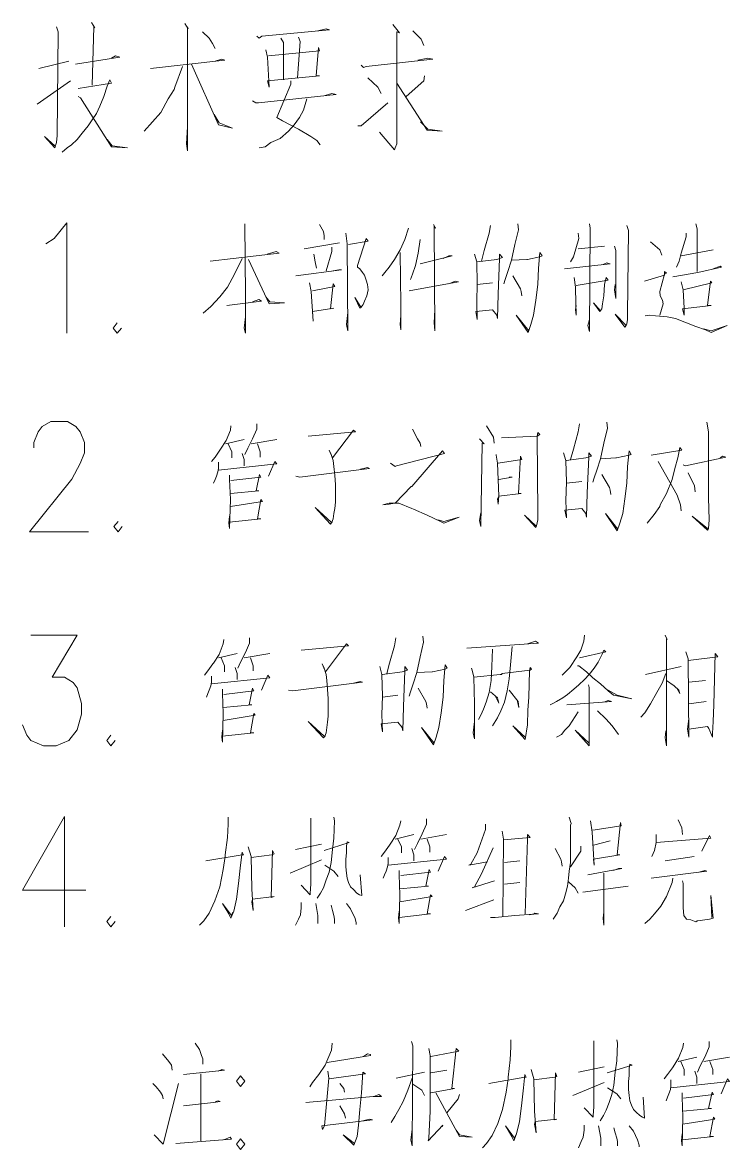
# Model space of a CAD drawing. Header units: millimetres. Extents: x 0 to 829, y 0 to 586.
# Drawn here: x 617.4 to 649, y 234.6 to 284.9 of the extents above; entities that cross this region are included whole.
import ezdxf

# ---------------------------------------------------------------- set-up
doc = ezdxf.new("R2010")
doc.units = ezdxf.units.MM

msp = doc.modelspace()

# ---------------------------------------------------------------- linework, layer by layer
at = {"color": 0, "lineweight": 0}
for points in [[(618.959194, 284.666972), (619.033278, 284.434139), (618.994472, 279.823333), (618.959194, 279.498778), (618.885111, 279.265944), (618.437083, 279.777472), (618.885111, 279.357667)], [(620.522, 284.853944), (620.673694, 284.621111), (620.634889, 284.666972), (620.560806, 282.059944)], [(624.695361, 284.808083), (624.847056, 284.57525), (624.80825, 284.666972), (624.80825, 279.124833), (624.772972, 279.449389), (624.80825, 280.197278)], [(627.902111, 284.247167), (628.015, 284.155444), (628.124361, 284.247167), (631.144139, 284.529389), (630.995972, 284.57525), (630.622028, 284.48)], [(633.976944, 284.762222), (634.273278, 284.388278), (634.160389, 284.434139), (634.160389, 280.102028), (634.160389, 279.777472), (634.160389, 279.449389), (634.086306, 279.265944), (634.051028, 279.170694), (633.38075, 279.964444)], [(634.869472, 284.48), (635.243417, 284.109583), (635.352778, 283.827361)], [(625.478528, 284.434139), (625.778389, 284.155444), (625.926556, 283.922611), (626.039444, 283.689778)], [(628.981611, 284.155444), (629.0945, 283.968472), (629.0945, 282.292778)], [(629.764778, 284.201306), (629.838861, 284.014333), (629.725972, 282.3845)], [(628.311333, 283.643917), (628.385417, 283.315833), (628.4595, 281.964694), (628.385417, 282.246917), (630.696111, 282.47975), (630.547944, 282.47975), (630.657306, 283.735639), (630.696111, 283.594528), (628.424222, 283.361694)], [(618.176028, 282.804306), (619.516583, 283.128861)], [(619.816444, 282.991278), (621.792, 283.315833), (621.605028, 283.361694), (621.418056, 283.269972)], [(623.167833, 282.804306), (626.483944, 283.17825), (626.335778, 283.224111), (626.039444, 283.128861)], [(624.995222, 282.991278), (626.187611, 280.289), (626.822611, 280.147889), (626.226417, 280.380722), (626.000639, 280.754667)], [(632.558778, 282.945417), (632.671667, 282.850167), (632.784556, 282.896028), (635.765528, 283.224111), (635.53975, 283.269972), (635.091722, 283.17825)], [(624.586, 282.896028), (624.250861, 281.964694), (624.212056, 281.872972), (623.951, 281.453167), (623.615861, 280.846389), (623.245444, 280.430111), (622.8715, 280.010306)], [(635.391583, 282.47975), (635.352778, 282.246917), (634.573139, 281.548417)], [(618.101944, 281.220333), (619.590667, 282.246917)], [(619.925806, 281.918833), (621.418056, 282.151667), (621.343972, 282.292778), (621.231083, 282.014083), (621.082917, 281.548417), (620.895944, 281.128611), (620.747778, 280.800528), (620.560806, 280.521833), (620.373833, 280.243139), (620.112778, 279.915056), (619.890528, 279.636361), (619.629472, 279.403528), (619.4425, 279.265944), (619.22025, 279.078972)], [(629.429639, 282.246917), (629.429639, 282.105806), (628.794639, 280.613556), (629.055694, 280.475972), (629.764778, 280.102028), (630.322167, 279.777472), (630.583222, 279.5905), (630.734917, 279.403528)], [(632.858639, 282.3845), (633.303139, 281.964694), (633.454833, 281.686)], [(634.160389, 282.151667), (635.504472, 280.056167), (636.17475, 280.010306), (635.53975, 280.102028), (635.204611, 280.430111)], [(619.925806, 281.548417), (620.038694, 281.499028), (621.418056, 279.311806), (622.127139, 279.265944), (621.456861, 279.357667), (621.231083, 279.636361)], [(627.715139, 281.361444), (627.863306, 281.266194), (627.976194, 281.266194), (631.440472, 281.640139), (631.2535, 281.686), (630.957167, 281.594278)], [(630.138722, 281.453167), (629.987028, 280.941639), (629.803583, 280.613556), (629.577806, 280.289), (629.31675, 280.010306), (628.946333, 279.682222), (628.533583, 279.498778), (628.272528, 279.311806), (628.015, 279.265944)], [(632.410611, 280.243139), (632.558778, 280.243139), (633.751167, 281.266194)], [(618.486472, 274.983222), (618.860417, 275.219583), (619.424861, 275.921611), (619.424861, 270.993306)], [(627.372944, 275.882806), (627.404694, 272.70075), (627.404694, 270.993306), (627.344722, 271.226139), (627.404694, 271.730611)], [(630.696111, 275.844), (630.883083, 275.533556), (630.914833, 275.339528), (630.914833, 275.184306)], [(631.877917, 275.455944), (631.937889, 274.990278), (631.969639, 271.109722), (631.909667, 271.381361), (631.969639, 271.924639)], [(634.671917, 275.688778), (634.516694, 275.184306), (634.297972, 274.718639), (634.051028, 274.291778), (633.804083, 273.942528), (633.617111, 273.709694), (633.493639, 273.554472)], [(635.790222, 275.844), (635.881944, 275.688778), (635.821972, 275.766389), (635.850194, 271.109722), (635.821972, 271.458972), (635.850194, 272.041056)], [(638.337278, 275.805194), (638.273778, 275.455944), (638.055056, 274.679833), (637.931583, 274.214167)], [(639.547306, 275.882806), (639.579056, 275.611167), (639.423833, 274.951472), (639.268611, 274.252972), (639.113389, 273.7485), (638.989917, 273.39925), (638.926417, 273.205222)], [(642.249583, 275.455944), (642.281333, 275.223111), (642.030861, 274.408194), (641.907389, 274.175361)], [(642.747, 275.882806), (642.775222, 275.688778), (642.747, 271.070917), (642.6835, 271.342556), (642.747, 271.614194)], [(644.422694, 275.805194), (644.486194, 275.572361), (644.454444, 271.847028), (644.454444, 271.614194), (644.422694, 271.420167), (644.390944, 271.342556), (644.330972, 271.264944), (643.893528, 271.847028), (644.390944, 271.342556)], [(647.061472, 275.455944), (647.061472, 275.300722), (646.84275, 274.563417), (646.751028, 274.214167), (646.627556, 273.942528)], [(647.495389, 275.882806), (647.558889, 275.649972), (647.558889, 274.524611), (647.558889, 273.7485)], [(630.01525, 274.757444), (631.599222, 275.029083)], [(632.001389, 274.951472), (632.869222, 275.106694), (632.7775, 275.223111), (632.403556, 274.020139), (632.403556, 273.942528), (632.498806, 273.864917), (632.622278, 273.709694), (632.714, 273.593278), (632.7775, 273.360444), (632.841, 273.166417), (632.869222, 272.933583), (632.80925, 272.661944), (632.714, 272.429111), (632.654028, 272.273889), (632.558778, 272.157472), (632.498806, 272.118667), (632.280083, 272.584333), (632.530556, 272.196278), (632.590528, 272.196278)], [(635.201083, 275.184306), (635.105833, 274.563417), (634.982361, 274.020139), (634.858889, 273.632083), (634.763639, 273.39925)], [(645.4775, 275.067889), (645.883194, 274.718639), (645.974917, 274.485806)], [(625.820722, 274.214167), (628.896944, 274.563417), (628.773472, 274.641028), (628.367778, 274.524611)], [(630.449167, 274.524611), (630.512667, 274.175361), (630.572639, 273.903722)], [(631.257028, 274.835056), (631.257028, 274.641028), (631.006556, 273.787306)], [(634.297972, 274.602222), (634.329722, 272.273889), (634.329722, 271.614194), (634.329722, 271.148528), (634.297972, 271.381361), (634.329722, 271.808222)], [(635.201083, 274.09775), (636.629833, 274.447), (636.474611, 274.447), (636.224139, 274.330583)], [(637.621139, 274.524611), (637.716389, 274.175361), (637.744611, 273.205222), (637.716389, 272.390306), (637.744611, 271.614194), (637.684639, 271.963444), (638.429, 272.041056), (638.615972, 271.808222), (638.647722, 271.653), (638.679472, 272.739556), (638.739444, 274.330583), (638.739444, 274.524611), (638.862917, 274.369389), (638.615972, 274.291778), (637.744611, 274.175361)], [(639.268611, 274.252972), (639.949472, 274.291778), (639.981222, 274.291778), (640.542139, 274.408194), (640.633861, 274.447), (640.542139, 274.602222), (640.478639, 273.903722), (640.446889, 273.166417), (640.355167, 272.467917), (640.259917, 271.808222), (640.136444, 271.381361), (640.012972, 271.032111), (639.483806, 271.808222), (640.044722, 271.109722)], [(642.249583, 274.757444), (643.427861, 274.873861)], [(643.861778, 274.873861), (643.925278, 274.679833), (643.925278, 272.545528), (643.861778, 272.933583), (643.893528, 273.166417)], [(646.84275, 274.447), (648.2715, 274.718639)], [(627.249472, 274.330583), (626.907278, 273.632083), (626.596833, 273.05), (626.258167, 272.623139), (625.852472, 272.196278), (625.510278, 271.885833)], [(627.528167, 274.291778), (628.463028, 272.312694), (629.143889, 272.3515), (628.49125, 272.390306), (628.307806, 272.623139)], [(641.628694, 273.864917), (643.678333, 274.09775), (643.646583, 274.09775), (643.523111, 274.136556), (643.367889, 274.058944)], [(646.472333, 273.515667), (647.590639, 273.709694), (648.645444, 273.942528), (648.581944, 273.981333), (648.2715, 273.864917)], [(629.641306, 273.554472), (631.690944, 273.826111), (631.567472, 273.826111), (631.317, 273.787306)], [(639.328583, 273.554472), (639.670778, 272.972389), (639.702528, 272.855972), (639.734278, 272.661944)], [(642.062611, 273.476861), (642.126111, 273.05), (642.126111, 272.972389), (642.154333, 271.808222), (642.126111, 272.041056), (642.154333, 272.235083)], [(642.154333, 273.127611), (643.583083, 273.360444), (643.491361, 273.476861), (643.427861, 273.166417), (643.396111, 272.661944), (643.336139, 272.312694), (643.304389, 272.079861), (643.212667, 271.963444), (642.930444, 272.3515), (643.240889, 272.00225)], [(645.198806, 273.321639), (646.098389, 273.593278), (646.098389, 273.7485), (646.193639, 273.670889), (646.098389, 273.632083), (645.883194, 272.855972), (645.911417, 272.661944), (646.006667, 272.467917), (646.038417, 272.312694), (645.883194, 271.808222)], [(630.262194, 273.244028), (630.325694, 272.855972), (630.417417, 271.536583), (630.385667, 271.963444), (631.34875, 272.118667), (631.193528, 272.079861), (631.317, 273.205222), (631.3805, 273.088806), (630.385667, 272.894778)], [(634.703667, 272.894778), (636.908528, 273.282833), (636.753306, 273.321639), (636.474611, 273.205222)], [(637.744611, 273.166417), (638.429, 273.244028)], [(646.84275, 273.282833), (646.938, 272.933583), (646.96975, 272.118667), (646.96975, 271.808222), (646.90625, 272.079861), (648.179778, 272.235083), (648.024556, 272.235083), (648.148028, 273.321639), (648.211528, 273.244028), (646.938, 272.933583)], [(626.568611, 272.235083), (628.120833, 272.429111), (627.997361, 272.506722), (627.715139, 272.390306)], [(621.679111, 271.4625), (621.492139, 271.229667), (621.679111, 270.993306), (621.866083, 271.229667)], [(645.230556, 271.769417), (645.44575, 271.808222), (645.696222, 271.769417), (646.221861, 271.730611), (646.595806, 271.653), (647.0015, 271.497778), (647.495389, 271.30375), (647.932833, 271.148528), (648.179778, 271.032111), (648.892389, 271.342556), (648.179778, 271.109722), (647.837583, 271.187333)], [(617.953778, 265.892139), (617.953778, 266.1285), (618.14075, 266.597694), (618.327722, 266.830528), (618.705194, 267.066889), (619.456611, 267.066889), (619.830556, 266.830528), (620.021056, 266.597694), (620.208028, 266.1285), (620.208028, 265.659306), (620.021056, 265.190111), (619.643583, 264.484556), (617.766806, 262.138583), (620.395, 262.138583)], [(627.902111, 266.950472), (627.902111, 266.717639), (627.715139, 266.290778), (627.499944, 265.863917), (627.372944, 265.592278)], [(642.309556, 266.950472), (642.249583, 266.601222), (642.030861, 265.825111), (641.907389, 265.359444)], [(643.523111, 267.028083), (643.551333, 266.756444), (643.396111, 266.09675), (643.240889, 265.39825), (643.085667, 264.893778), (642.962194, 264.544528), (642.902222, 264.3505)], [(647.992806, 267.028083), (648.056306, 266.601222), (648.056306, 263.729611), (648.056306, 263.652), (648.088056, 262.681861), (648.056306, 262.293806), (648.024556, 262.216194), (647.340167, 262.837083), (648.024556, 262.293806)], [(626.752056, 266.872861), (626.723833, 266.678833), (626.536861, 266.213167), (626.286389, 265.825111), (626.258167, 265.786306), (626.039444, 265.475861), (625.884222, 265.281833)], [(630.198694, 266.407194), (632.311833, 266.601222), (632.220111, 266.678833), (631.288778, 265.437056), (631.133556, 265.786306), (631.225278, 265.592278), (631.317, 265.320639), (631.34875, 265.049), (631.3805, 264.660944), (631.41225, 264.234083), (631.41225, 263.807222), (631.41225, 263.457972), (631.3805, 263.186333), (631.34875, 262.9535), (631.317, 262.720667), (631.257028, 262.565444), (631.193528, 262.487833), (630.509139, 263.225139), (631.225278, 262.565444), (631.288778, 262.565444)], [(634.858889, 266.717639), (635.074083, 266.290778), (635.201083, 266.09675), (635.229306, 265.941528)], [(638.150306, 266.872861), (638.46075, 266.368389), (638.4925, 266.09675)], [(638.831167, 266.329583), (640.415139, 266.407194), (640.446889, 266.562417), (640.542139, 266.484806), (640.415139, 266.407194), (640.446889, 262.992306), (640.446889, 262.681861), (640.386917, 262.410222), (640.355167, 262.332611), (639.85775, 262.875889), (640.355167, 262.410222)], [(626.505111, 266.057944), (627.344722, 266.251972)], [(626.628583, 266.057944), (626.783806, 265.708694), (626.783806, 265.437056)], [(627.655167, 266.057944), (628.801694, 266.251972)], [(627.933861, 266.057944), (628.057333, 265.708694), (628.057333, 265.475861)], [(637.839861, 266.290778), (638.055056, 266.057944), (637.963333, 266.09675), (637.899833, 262.371417), (637.839861, 262.643056), (637.899833, 262.992306)], [(645.50925, 265.553472), (646.8745, 265.786306), (646.782778, 265.902722), (646.687528, 265.437056), (646.564056, 264.971389), (646.440583, 264.466917), (646.193639, 263.846028), (645.911417, 263.341556), (645.883194, 263.263944), (645.632722, 262.914694), (645.322278, 262.526639)], [(627.249472, 265.631083), (627.344722, 265.359444), (627.344722, 265.087806)], [(633.864056, 265.204222), (634.082778, 265.049), (634.14275, 265.087806), (636.287639, 265.631083), (636.192389, 265.7475), (634.827139, 264.156472), (634.795389, 264.156472), (634.082778, 263.419167), (633.804083, 263.419167), (633.521861, 263.341556), (633.804083, 263.380361), (634.051028, 263.419167), (634.238, 263.419167), (634.827139, 263.186333), (634.890639, 263.147528), (635.511528, 262.875889), (636.100667, 262.60425), (636.255889, 262.526639), (636.940278, 262.798278), (636.255889, 262.60425), (635.977194, 262.681861)], [(638.584222, 265.592278), (638.584222, 265.553472), (638.647722, 265.204222), (638.707694, 263.729611), (638.675944, 263.380361), (638.647722, 263.613194), (638.707694, 263.729611), (639.702528, 263.846028), (639.579056, 263.846028), (639.670778, 265.514667), (639.734278, 265.359444), (638.675944, 265.204222)], [(641.596944, 265.669889), (641.688667, 265.320639), (641.720417, 264.3505), (641.688667, 263.535583), (641.720417, 262.759472), (641.656917, 263.108722), (642.404806, 263.186333), (642.591778, 262.9535), (642.62, 262.798278), (642.65175, 263.884833), (642.71525, 265.475861), (642.71525, 265.669889), (642.838722, 265.514667), (642.591778, 265.437056), (641.720417, 265.320639)], [(643.240889, 265.39825), (643.925278, 265.437056), (643.957028, 265.437056), (644.514417, 265.553472), (644.609667, 265.592278), (644.514417, 265.7475), (644.454444, 265.049), (644.422694, 264.311694), (644.327444, 263.613194), (644.235722, 262.9535), (644.11225, 262.526639), (643.988778, 262.177389), (643.459611, 262.9535), (644.017, 262.255)], [(646.938, 265.126611), (647.029722, 265.087806), (648.832417, 265.475861), (648.708944, 265.514667), (648.581944, 265.437056)], [(626.194667, 265.243028), (626.194667, 264.971389), (626.162917, 264.816167), (626.102944, 264.622139), (626.039444, 264.466917), (625.975944, 264.311694)], [(626.194667, 264.893778), (628.801694, 265.165417), (628.709972, 265.281833), (628.431278, 264.622139)], [(629.641306, 264.622139), (629.828278, 264.583333), (632.932722, 264.971389), (632.841, 265.010194), (632.530556, 264.932583)], [(645.819694, 265.281833), (646.659306, 263.768417), (646.814528, 263.341556), (646.84275, 263.069917)], [(626.692083, 264.660944), (626.692083, 264.466917), (626.723833, 263.574389), (626.692083, 262.293806), (626.660333, 262.526639), (626.692083, 262.837083)], [(626.752056, 264.428111), (628.089083, 264.583333), (628.025583, 264.69975), (627.870361, 263.962444), (627.997361, 263.962444), (626.723833, 263.846028)], [(638.707694, 264.466917), (639.300361, 264.583333), (639.205111, 264.583333), (639.173361, 264.583333)], [(641.720417, 264.311694), (642.404806, 264.389306)], [(643.304389, 264.69975), (643.646583, 264.117667), (643.678333, 264.00125), (643.706556, 263.807222)], [(647.153194, 264.777361), (647.435417, 264.195278), (647.467167, 263.923639)], [(626.723833, 263.263944), (628.152583, 263.496778), (628.089083, 263.574389), (627.933861, 262.720667), (628.089083, 262.720667), (626.692083, 262.565444)], [(621.710861, 262.607778), (621.520361, 262.371417), (621.710861, 262.138583), (621.897833, 262.371417)], [(617.826778, 257.527778), (619.890528, 257.527778), (618.765167, 255.651), (619.326083, 255.651), (619.703556, 255.418167), (619.890528, 255.181806), (620.0775, 254.47625), (620.0775, 254.007056), (619.890528, 253.305028), (619.516583, 252.835833), (618.952139, 252.599472), (618.387694, 252.599472), (617.826778, 252.835833), (617.636278, 253.068667), (617.449306, 253.537861)], [(626.438083, 257.33375), (626.406333, 257.139722), (626.219361, 256.674056), (625.972417, 256.286), (625.940667, 256.247194), (625.721944, 255.93675), (625.566722, 255.742722)], [(627.584611, 257.411361), (627.584611, 257.178528), (627.401167, 256.751667), (627.182444, 256.324806), (627.058972, 256.053167)], [(634.107472, 257.411361), (634.043972, 257.062111), (633.828778, 256.286), (633.705306, 255.820333)], [(635.3175, 257.488972), (635.34925, 257.217333), (635.194028, 256.557639), (635.038806, 255.859139), (634.883583, 255.354667), (634.760111, 255.005417), (634.696611, 254.811389)], [(642.521222, 257.527778), (642.493, 257.256139), (642.366, 256.868083), (642.182556, 256.557639), (641.868583, 256.091972), (641.685139, 255.897944), (641.529917, 255.742722)], [(646.123083, 257.527778), (646.218333, 257.33375), (646.186583, 257.372556), (646.186583, 252.599472), (646.123083, 252.948722), (646.154833, 253.259167)], [(629.884722, 256.868083), (631.994333, 257.062111), (631.902611, 257.139722), (630.971278, 255.897944), (630.816056, 256.247194), (630.907778, 256.053167), (631.003028, 255.781528), (631.034778, 255.509889), (631.063, 255.121833), (631.09475, 254.694972), (631.09475, 254.268111), (631.09475, 253.918861), (631.063, 253.647222), (631.034778, 253.414389), (631.003028, 253.181556), (630.939528, 253.026333), (630.876028, 252.948722), (630.195167, 253.686028), (630.907778, 253.026333), (630.971278, 253.026333)], [(637.275417, 256.945694), (640.471583, 257.178528), (640.348111, 257.256139), (639.977694, 257.139722)], [(638.421944, 256.906889), (638.393722, 256.130778), (638.361972, 255.509889), (638.266722, 254.966611), (638.14325, 254.53975), (638.019778, 254.229306), (637.896306, 253.957667), (637.801056, 253.763639)], [(638.421944, 253.492), (638.640667, 253.84125), (638.795889, 254.151694), (638.951111, 254.53975), (639.074583, 255.044222), (639.169833, 255.5875), (639.229806, 256.208389), (639.293306, 257.023306)], [(642.306028, 256.518833), (643.484306, 256.790472), (643.392583, 256.868083), (643.329083, 256.712861), (643.142111, 256.324806), (642.958667, 256.053167), (642.739944, 255.781528), (642.521222, 255.548694), (642.274278, 255.315861), (642.055556, 255.121833), (641.776861, 254.889), (641.558139, 254.733778), (641.279444, 254.578556), (641.092472, 254.462139), (641.00075, 254.423333)], [(626.187611, 256.518833), (627.027222, 256.712861)], [(626.314611, 256.518833), (626.469833, 256.169583), (626.469833, 255.897944)], [(627.337667, 256.518833), (628.487722, 256.712861)], [(627.616361, 256.518833), (627.739833, 256.169583), (627.739833, 255.93675)], [(647.054417, 256.790472), (647.149667, 256.480028), (647.181417, 252.987528), (647.117917, 253.336778), (647.181417, 253.802444)], [(647.149667, 256.402417), (648.483167, 256.557639), (648.359694, 256.712861), (648.299722, 254.423333), (648.267972, 253.686028), (648.236222, 253.14275), (648.236222, 252.987528), (648.081, 253.375583), (648.0175, 253.453194), (647.181417, 253.336778)], [(626.9355, 256.091972), (627.027222, 255.820333), (627.027222, 255.548694)], [(633.391333, 256.130778), (633.486583, 255.781528), (633.518333, 254.811389), (633.486583, 253.996472), (633.518333, 253.220361), (633.454833, 253.569611), (634.199194, 253.647222), (634.386167, 253.414389), (634.417917, 253.259167), (634.449667, 254.345722), (634.509639, 255.93675), (634.509639, 256.130778), (634.636639, 255.975556), (634.386167, 255.897944), (633.518333, 255.781528)], [(635.038806, 255.859139), (635.723194, 255.897944), (635.751417, 255.897944), (636.312333, 256.014361), (636.404056, 256.053167), (636.312333, 256.208389), (636.248833, 255.509889), (636.217083, 254.772583), (636.125361, 254.074083), (636.033639, 253.414389), (635.906639, 252.987528), (635.783167, 252.638278), (635.257528, 253.414389), (635.814917, 252.715889)], [(637.490611, 256.053167), (637.522361, 255.975556), (637.585861, 255.665111), (637.617611, 254.462139), (637.617611, 253.375583), (637.617611, 252.909917), (637.554111, 253.181556), (637.617611, 253.686028)], [(637.585861, 255.665111), (638.764139, 255.781528), (638.827639, 255.781528), (638.859389, 255.820333), (640.101167, 255.975556), (640.161139, 256.014361), (640.101167, 256.091972), (640.069417, 255.93675), (640.037667, 254.772583), (640.005917, 254.1905), (639.977694, 253.530806), (639.882444, 252.871111), (639.325056, 253.492), (639.882444, 252.987528)], [(642.210778, 256.169583), (642.274278, 256.169583), (642.616472, 255.897944), (642.895167, 255.626306), (643.237361, 255.354667), (643.579556, 255.044222), (643.8265, 254.850194), (644.634361, 254.694972), (643.981722, 254.850194), (643.579556, 255.083028)], [(645.25525, 255.781528), (646.839222, 256.130778)], [(625.877167, 255.703917), (625.877167, 255.432278), (625.848944, 255.277056), (625.785444, 255.083028), (625.721944, 254.927806), (625.661972, 254.772583)], [(625.877167, 255.354667), (628.487722, 255.626306), (628.392472, 255.742722), (628.113778, 255.083028)], [(629.323806, 255.083028), (629.510778, 255.044222), (632.615222, 255.432278), (632.5235, 255.471083), (632.213056, 255.393472)], [(646.154833, 255.820333), (645.999611, 255.393472), (645.752667, 254.966611), (645.473972, 254.462139), (645.2235, 254.074083), (645.036528, 253.880056)], [(646.186583, 255.509889), (646.528778, 255.277056), (646.743972, 255.083028), (646.775722, 254.927806), (646.65225, 255.160639)], [(647.181417, 255.432278), (647.925778, 255.509889)], [(626.374583, 255.121833), (626.374583, 254.927806), (626.406333, 254.035278), (626.374583, 252.754694), (626.342833, 252.987528), (626.374583, 253.297972)], [(626.438083, 254.889), (627.771583, 255.044222), (627.711611, 255.160639), (627.556389, 254.423333), (627.679861, 254.423333), (626.406333, 254.306917)], [(633.518333, 254.772583), (634.199194, 254.850194)], [(635.102306, 255.160639), (635.440972, 254.578556), (635.472722, 254.462139), (635.504472, 254.268111)], [(638.330222, 255.005417), (638.640667, 254.733778), (638.704167, 254.500944), (638.577167, 254.772583)], [(639.169833, 255.083028), (639.572, 254.578556), (639.60375, 254.306917), (639.54025, 254.578556)], [(642.739944, 255.199444), (642.739944, 252.599472), (642.119056, 253.297972), (642.739944, 252.715889)], [(642.708194, 255.315861), (642.739944, 255.199444)], [(641.745111, 254.423333), (643.734778, 254.578556), (643.579556, 254.617361), (643.392583, 254.53975)], [(647.181417, 254.462139), (647.957528, 254.578556)], [(626.406333, 253.724833), (627.835083, 253.957667), (627.771583, 254.035278), (627.616361, 253.181556), (627.771583, 253.181556), (626.374583, 253.026333)], [(642.242528, 254.112889), (641.840361, 253.492), (641.653389, 253.297972), (641.498167, 253.103944), (641.374694, 253.026333), (641.279444, 252.987528)], [(643.113889, 254.151694), (643.484306, 253.802444), (643.763, 253.492), (644.045222, 253.103944)], [(621.393361, 253.068667), (621.206389, 252.835833), (621.393361, 252.599472), (621.580333, 252.835833)], [(619.326083, 249.449167), (617.449306, 246.161278), (620.268, 246.161278)], [(619.326083, 249.449167), (619.326083, 244.517333)], [(626.625056, 249.410361), (626.625056, 249.099917), (626.593306, 248.514306), (626.498056, 247.738194), (626.498056, 247.660583), (626.406333, 247.0785), (626.251111, 246.302389), (626.032389, 245.6815), (625.785444, 245.138222), (625.5385, 244.788972), (625.351528, 244.594944)], [(630.318639, 249.371556), (630.318639, 246.923278), (630.318639, 246.418806), (630.286889, 246.03075), (630.286889, 245.953139), (629.884722, 246.38)], [(631.345222, 249.410361), (631.373444, 249.255139), (631.345222, 248.4755), (631.281722, 247.971028), (631.218222, 247.388944), (631.1265, 246.962083), (631.003028, 246.612833), (630.876028, 246.263583), (630.752556, 246.03075), (630.597333, 245.797917)], [(635.472722, 249.33275), (635.472722, 249.099917), (635.28575, 248.673056), (635.070556, 248.242667), (634.947083, 247.971028)], [(641.840361, 249.410361), (641.932083, 249.138722), (641.900333, 249.061111), (641.900333, 247.932222), (641.900333, 247.388944), (641.840361, 247.000889), (641.808611, 246.690444), (641.776861, 246.341194), (641.685139, 245.991944), (641.589889, 245.6815), (641.434667, 245.409861), (641.311194, 245.138222), (641.124222, 244.866583)], [(646.71575, 249.293944), (646.870972, 248.944694), (646.899194, 248.63425)], [(634.326194, 249.255139), (634.294444, 249.061111), (634.107472, 248.591917), (633.860528, 248.203861), (633.828778, 248.165056), (633.610056, 247.854611), (633.454833, 247.660583)], [(638.1115, 249.099917), (638.1115, 248.867083), (637.741083, 247.815806), (637.462389, 247.311333), (637.367139, 247.272528), (638.20675, 247.42775)], [(638.859389, 248.789472), (638.919361, 248.436694), (638.887611, 244.983)], [(642.803444, 249.255139), (642.863417, 248.750667), (642.958667, 247.272528), (642.926917, 247.544167), (644.105194, 247.738194), (643.981722, 247.738194), (644.136944, 249.177528), (644.168694, 249.022306), (642.895167, 248.828278)], [(630.907778, 247.932222), (632.026083, 248.281472), (631.934361, 248.320278), (631.902611, 248.12625), (631.902611, 247.815806), (631.870861, 247.544167), (631.870861, 247.194917), (631.902611, 246.923278), (631.934361, 246.690444), (631.994333, 246.496417), (632.089583, 246.302389), (632.213056, 246.185972), (632.368278, 246.03075), (632.49175, 245.953139), (632.587, 245.914333), (632.5235, 246.845667)], [(634.075722, 248.436694), (634.915333, 248.63425)], [(634.199194, 248.436694), (634.354417, 248.087444), (634.354417, 247.815806)], [(635.225778, 248.436694), (636.372306, 248.63425)], [(635.504472, 248.436694), (635.627944, 248.087444), (635.627944, 247.854611)], [(638.919361, 248.397889), (640.101167, 248.514306), (639.977694, 248.63425), (639.977694, 248.436694), (639.882444, 245.099417)], [(642.926917, 248.165056), (643.671278, 248.359083)], [(645.720917, 248.63425), (645.720917, 248.281472), (645.657417, 247.932222), (645.533944, 247.660583)], [(645.720917, 248.281472), (648.172722, 248.4755), (648.11275, 248.591917), (647.770556, 247.893417)], [(625.630222, 247.466556), (627.245944, 247.738194), (627.305917, 247.738194), (627.245944, 247.854611), (627.182444, 247.272528), (627.090722, 246.457611), (626.995472, 245.759111), (626.872, 245.215833), (626.748528, 244.905389), (626.653278, 245.099417), (626.498056, 245.371056), (626.374583, 245.565083), (626.780278, 245.021806), (626.84025, 245.177028)], [(627.524639, 248.087444), (627.648111, 247.660583), (627.679861, 246.224778), (627.739833, 245.254639), (627.679861, 245.642694), (627.711611, 245.759111), (628.674694, 245.875528), (628.547694, 245.836722), (628.611194, 247.932222), (628.674694, 247.777), (628.579444, 247.738194), (627.648111, 247.621778)], [(629.63425, 247.971028), (630.784306, 248.203861)], [(634.820083, 248.009833), (634.915333, 247.738194), (634.915333, 247.466556)], [(638.453694, 248.048639), (637.928056, 246.884472), (637.617611, 246.302389), (637.522361, 246.263583), (638.517194, 246.574028)], [(641.219472, 248.009833), (641.466417, 247.544167), (641.498167, 247.42775), (641.529917, 247.233722)], [(642.366, 248.12625), (642.366, 247.893417), (641.900333, 247.194917)], [(629.387306, 246.923278), (630.784306, 247.505361)], [(633.765278, 247.621778), (633.765278, 247.350139), (633.733528, 247.194917), (633.673556, 247.000889), (633.610056, 246.845667), (633.546556, 246.690444)], [(633.765278, 247.272528), (636.372306, 247.544167), (636.280583, 247.660583), (636.001889, 247.000889)], [(639.6355, 247.466556), (638.951111, 247.388944)], [(647.428361, 247.660583), (646.123083, 247.466556)], [(630.939528, 247.272528), (631.345222, 247.000889), (631.528667, 246.768056)], [(634.262694, 247.039694), (634.262694, 246.845667), (634.294444, 245.953139), (634.262694, 244.672556), (634.230944, 244.905389), (634.262694, 245.215833)], [(634.326194, 246.806861), (635.659694, 246.962083), (635.596194, 247.0785), (635.440972, 246.341194), (635.567972, 246.341194), (634.294444, 246.224778)], [(642.676444, 246.845667), (644.200444, 247.117306), (644.045222, 247.117306), (643.8265, 247.039694)], [(643.392583, 246.923278), (643.392583, 244.594944), (643.360833, 244.905389), (643.392583, 245.177028)], [(645.502194, 246.690444), (647.989278, 247.000889), (647.894028, 247.039694), (647.647083, 246.962083)], [(638.951111, 246.418806), (639.6355, 246.496417)], [(641.808611, 246.535222), (642.119056, 246.263583), (642.242528, 246.03075)], [(642.46125, 246.069556), (644.479139, 246.341194)], [(646.465278, 246.690444), (646.433528, 246.496417), (646.186583, 245.875528), (645.939639, 245.448667), (645.657417, 245.099417), (645.442222, 244.866583), (645.2235, 244.672556)], [(646.899194, 246.574028), (646.930944, 246.457611), (646.930944, 245.836722), (646.930944, 245.371056), (646.962694, 245.021806), (647.086167, 244.866583), (647.273139, 244.827778), (647.491861, 244.750167), (647.551833, 244.788972), (647.583583, 244.788972), (648.11275, 244.866583), (648.267972, 244.905389), (648.172722, 245.914333), (648.204472, 244.944194)], [(634.294444, 245.642694), (635.723194, 245.875528), (635.659694, 245.953139), (635.504472, 245.099417), (635.659694, 245.099417), (634.262694, 244.944194)], [(629.884722, 245.603889), (629.884722, 245.371056), (629.852972, 245.060611), (629.76125, 244.866583), (629.63425, 244.594944)], [(630.537361, 245.565083), (630.629083, 245.021806), (630.629083, 244.788972), (630.629083, 244.672556)], [(631.218222, 245.487472), (631.281722, 245.254639), (631.345222, 245.021806), (631.373444, 244.866583), (631.373444, 244.672556)], [(631.902611, 245.565083), (632.089583, 245.33225), (632.181306, 245.138222), (632.276556, 244.944194), (632.336528, 244.711361), (632.336528, 244.63375)], [(637.211917, 245.254639), (638.485444, 245.720306)], [(621.393361, 244.986528), (621.206389, 244.753694), (621.393361, 244.517333), (621.580333, 244.753694)], [(638.330222, 244.944194), (638.548944, 244.944194), (639.416778, 245.021806), (640.471583, 245.099417), (640.316361, 245.138222), (640.288139, 245.099417), (640.069417, 245.060611)], [(625.1575, 239.327972), (625.344472, 239.056333), (625.436194, 238.784694), (625.499694, 238.629472), (625.499694, 238.396639)], [(631.267611, 239.327972), (631.235861, 239.017528), (630.957167, 238.357833), (630.678472, 237.930972), (630.39625, 237.581722), (630.272778, 237.387694)], [(634.805972, 239.405583), (634.869472, 239.211556), (634.837722, 234.748917), (634.774222, 235.020556), (634.837722, 235.486222)], [(639.247444, 239.483194), (639.247444, 239.17275), (639.215694, 238.590667), (639.123972, 237.814556), (639.123972, 237.736944), (639.028722, 237.154861), (638.8735, 236.37875), (638.658306, 235.757861), (638.407833, 235.214583), (638.160889, 234.865333), (637.973917, 234.671306)], [(642.941028, 239.444389), (642.941028, 236.999639), (642.941028, 236.495167), (642.912806, 236.107111), (642.912806, 236.0295), (642.507111, 236.456361)], [(643.967611, 239.483194), (643.999361, 239.327972), (643.967611, 238.551861), (643.904111, 238.047389), (643.844139, 237.465306), (643.748889, 237.038444), (643.625417, 236.689194), (643.501944, 236.339944), (643.378472, 236.107111), (643.22325, 235.874278)], [(646.948583, 239.327972), (646.916833, 239.133944), (646.729861, 238.668278), (646.482917, 238.280222), (646.451167, 238.241417), (646.232444, 237.930972), (646.077222, 237.736944)], [(648.098639, 239.405583), (648.098639, 239.17275), (647.911667, 238.745889), (647.692944, 238.319028), (647.569472, 238.047389)], [(623.700528, 238.862306), (623.979222, 238.513056), (624.102694, 238.357833), (624.134444, 238.125)], [(631.048889, 238.47425), (632.975056, 238.784694), (632.975056, 238.8235), (632.851583, 238.862306), (632.664611, 238.745889)], [(635.582083, 239.095139), (635.645583, 238.784694), (635.645583, 237.465306), (635.645583, 237.387694), (635.645583, 236.37875), (635.645583, 236.301139), (635.582083, 235.098167), (635.553861, 234.98175), (636.202972, 235.68025), (636.17475, 235.602639)], [(635.677333, 238.745889), (636.919111, 238.978722), (636.795639, 239.095139), (636.608667, 237.310083), (636.732139, 237.310083), (635.677333, 237.116056)], [(642.260167, 238.047389), (643.406694, 238.280222)], [(643.533694, 238.008583), (644.652, 238.357833), (644.55675, 238.396639), (644.525, 238.202611), (644.525, 237.892167), (644.496778, 237.620528), (644.496778, 237.271278), (644.525, 236.999639), (644.55675, 236.766806), (644.62025, 236.572778), (644.711972, 236.37875), (644.835444, 236.262333), (644.990667, 236.107111), (645.117667, 236.0295), (645.209389, 235.990694), (645.145889, 236.922028)], [(646.701639, 238.513056), (647.537722, 238.707083)], [(646.825111, 238.513056), (646.980333, 238.163806), (646.980333, 237.892167)], [(647.848167, 238.513056), (648.998222, 238.707083)], [(648.126861, 238.513056), (648.253861, 238.163806), (648.253861, 237.930972)], [(624.631861, 237.930972), (626.060611, 238.086194), (626.462778, 238.125), (626.339306, 238.163806), (626.184083, 238.086194)], [(625.407972, 237.969778), (625.407972, 234.98175)], [(631.080639, 238.086194), (631.112389, 237.77575), (630.925417, 235.641444), (630.833694, 235.486222), (630.801944, 235.641444), (633.066778, 235.913083), (632.943306, 235.951889), (632.509389, 235.835472)], [(631.112389, 237.736944), (632.756333, 237.969778), (632.632861, 238.047389), (632.569361, 237.116056), (632.509389, 236.37875), (632.445889, 235.68025), (632.385917, 235.175778), (632.230694, 234.787722), (631.765028, 235.253389), (632.258917, 234.865333)], [(634.837722, 237.77575), (634.65075, 237.232472), (634.435556, 236.728), (634.248583, 236.37875), (634.061611, 236.068306), (633.906389, 235.796667)], [(635.395111, 238.047389), (634.125111, 237.77575)], [(635.677333, 238.008583), (636.389944, 238.125)], [(638.252611, 237.542917), (639.868333, 237.814556), (639.931833, 237.814556), (639.868333, 237.930972), (639.804833, 237.348889), (639.713111, 236.533972), (639.621389, 235.835472), (639.494389, 235.292194), (639.370917, 234.98175), (639.279194, 235.175778), (639.123972, 235.447417), (639.0005, 235.641444), (639.402667, 235.098167), (639.466167, 235.253389)], [(640.147028, 238.163806), (640.2705, 237.736944), (640.30225, 236.301139), (640.36575, 235.331), (640.30225, 235.719056), (640.334, 235.835472), (641.297083, 235.951889), (641.173611, 235.913083), (641.233583, 238.008583), (641.297083, 237.853361), (641.205361, 237.814556), (640.2705, 237.698139)], [(646.387667, 237.348889), (648.998222, 237.620528), (648.902972, 237.736944), (648.624278, 237.07725)], [(647.446, 238.086194), (647.537722, 237.814556), (647.537722, 237.542917)], [(623.263083, 237.542917), (623.418306, 237.387694), (623.605278, 237.154861), (623.700528, 236.999639), (623.72875, 236.844417)], [(623.326583, 235.253389), (623.72875, 234.826528), (624.413139, 237.542917)], [(631.609806, 237.542917), (631.79325, 237.310083), (631.825, 237.154861)], [(634.869472, 237.504111), (635.271639, 237.232472), (635.395111, 236.999639)], [(642.009694, 236.999639), (643.406694, 237.581722)], [(643.561917, 237.348889), (643.967611, 237.07725), (644.154583, 236.844417)], [(646.387667, 237.698139), (646.387667, 237.4265), (646.359444, 237.271278), (646.295944, 237.07725), (646.232444, 236.922028), (646.172472, 236.766806)], [(624.631861, 236.533972), (625.965361, 236.689194), (626.275806, 236.728), (626.184083, 236.766806), (626.060611, 236.728)], [(630.085806, 236.689194), (633.098528, 236.960833), (633.162028, 236.960833), (633.472472, 236.960833), (633.349, 237.038444), (633.130278, 236.960833)], [(635.892528, 237.116056), (636.950861, 235.175778), (637.50825, 235.136972), (636.950861, 235.253389), (636.795639, 235.447417)], [(636.950861, 237.038444), (636.887361, 236.844417), (636.389944, 236.223528)], [(646.885083, 237.116056), (646.885083, 236.922028), (646.916833, 236.0295), (646.885083, 234.748917), (646.856861, 234.98175), (646.885083, 235.292194)], [(646.948583, 236.883222), (648.282083, 237.038444), (648.222111, 237.154861), (648.066889, 236.417556), (648.190361, 236.417556), (646.916833, 236.301139)], [(631.609806, 236.533972), (631.825, 236.184722), (631.85675, 235.990694)], [(646.916833, 235.719056), (648.345583, 235.951889), (648.282083, 236.0295), (648.126861, 235.175778), (648.282083, 235.175778), (646.885083, 235.020556)], [(642.507111, 235.68025), (642.507111, 235.447417), (642.475361, 235.136972), (642.383639, 234.942944), (642.260167, 234.671306)], [(643.15975, 235.641444), (643.251472, 235.098167), (643.251472, 234.865333), (643.251472, 234.748917)], [(643.844139, 235.563833), (643.904111, 235.331), (643.967611, 235.098167), (643.999361, 234.942944), (643.999361, 234.748917)], [(644.525, 235.641444), (644.711972, 235.408611), (644.807222, 235.214583), (644.898944, 235.020556), (644.962444, 234.787722), (644.962444, 234.710111)], [(624.289667, 234.865333), (626.773222, 235.059361), (626.709722, 235.136972), (626.431028, 235.020556)]]:
    msp.add_lwpolyline(points, dxfattribs=at)
for points in [[(627.178917, 237.878056), (626.991944, 237.645222), (627.178917, 237.408861), (627.365889, 237.645222)], [(627.178917, 235.062889), (626.991944, 234.826528), (627.178917, 234.593694), (627.365889, 234.826528)]]:
    msp.add_lwpolyline(points, close=True, dxfattribs=at)

doc.saveas('drawing.dxf')
